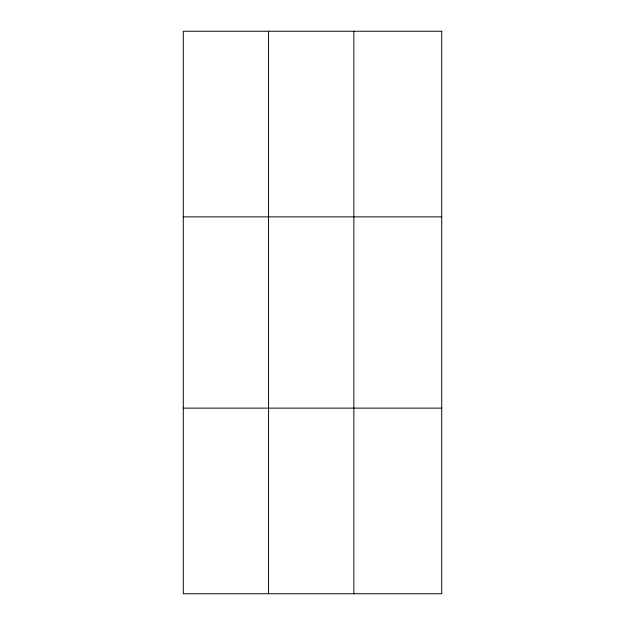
<?xml version="1.0" encoding="UTF-8"?>
<svg xmlns="http://www.w3.org/2000/svg" width="625" height="625" viewBox="0 0 625 625"><rect width="100%" height="100%" fill="white"/><g stroke="black" fill="none" stroke-linecap="round" stroke-linejoin="round"><path stroke-width="0.94" d="M268.562 593.75L268.562 31.25M353.852 593.75L353.852 31.25M183.281 216.875L441.719 216.875M183.281 408.125L441.719 408.125M441.719 31.25L441.719 593.75L183.281 593.75L183.281 31.25L441.719 31.25"/></g></svg>
